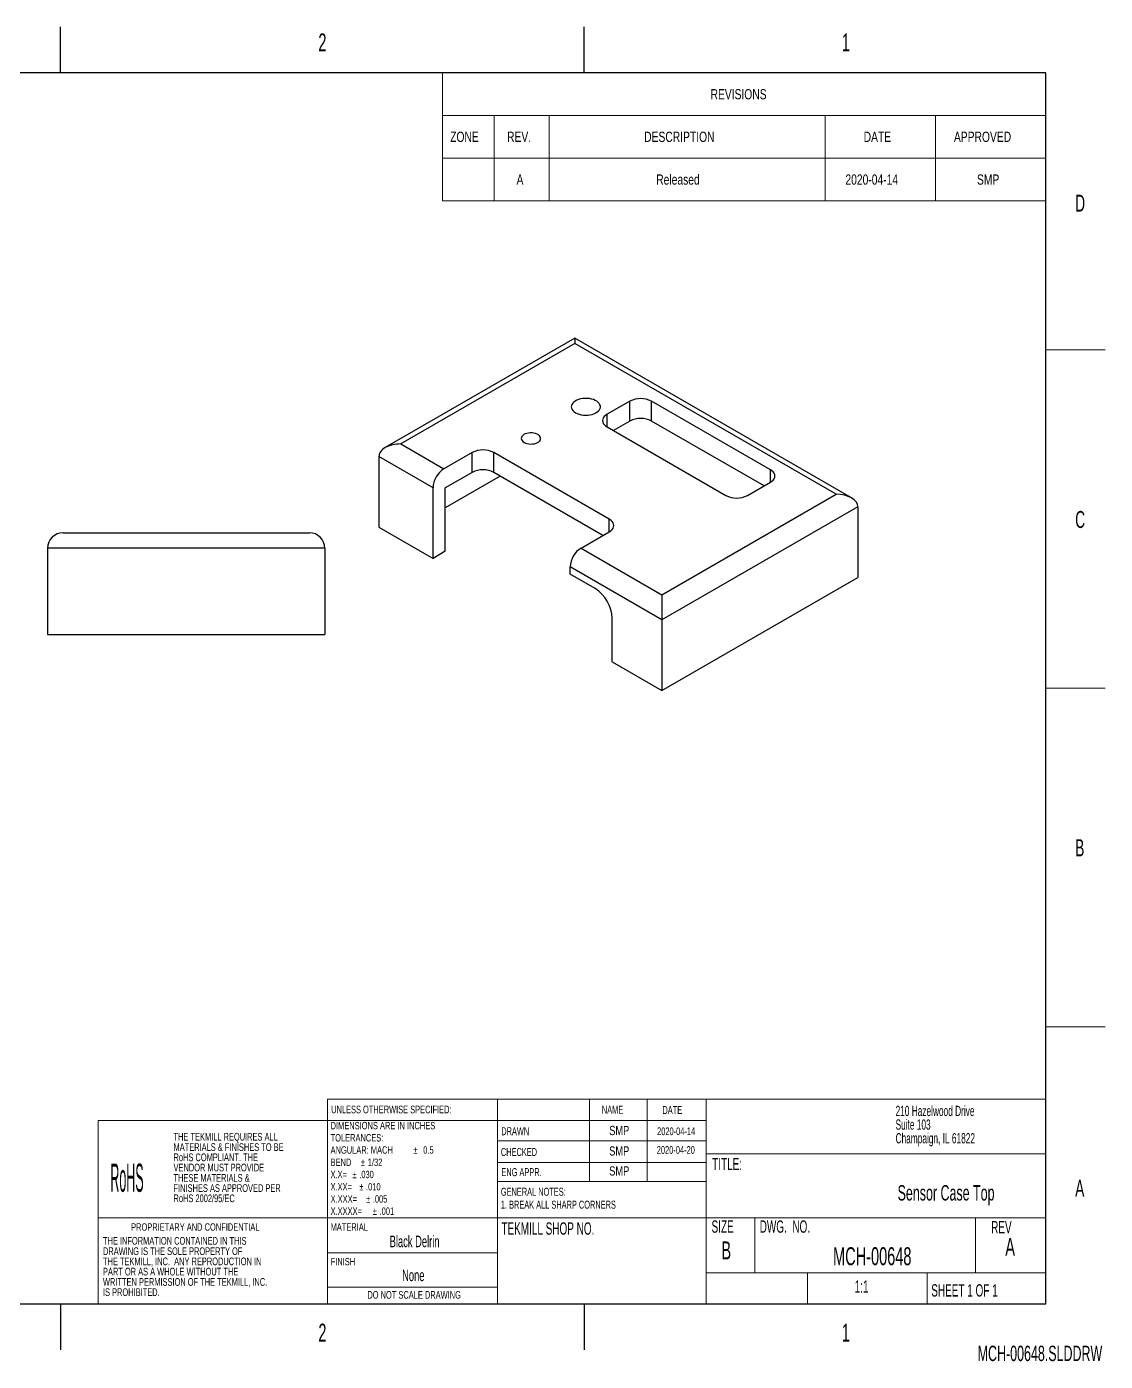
# Model space of a CAD drawing. Header units: inches. Extents: x 0 to 17, y 0 to 10.9.
# Drawn here: x 8.23 to 16.98, y 0.03 to 10.88 of the extents above; entities that cross this region are included whole.
import ezdxf

# ---------------------------------------------------------------- set-up
doc = ezdxf.new("R2010")
doc.units = ezdxf.units.IN
doc.header["$MEASUREMENT"] = 0
doc.layers.add('FORMAT', color=7, linetype='Continuous')
doc.styles.add('SLDTEXTSTYLE0', font='TXT', dxfattribs={"width": 0.605})
doc.styles.add('SLDTEXTSTYLE1', font='TXT', dxfattribs={"width": 0.75})
doc.styles.add('SLDTEXTSTYLE2', font='TXT', dxfattribs={"width": 0.330872})

# ---------------------------------------------------------------- blocks, each defined once
blk = doc.blocks.new('SW_NOTE_0')
at = {"color": 0, "linetype": 'Continuous', "lineweight": 0, "char_height": 0.065, "attachment_point": 1, "style": 'SLDTEXTSTYLE0'}
for s, insert in [('GENERAL NOTES:', (0, 0.084)), ('1. BREAK ALL SHARP CORNERS', (0, -0.021))]:
    blk.add_mtext(s, dxfattribs=dict(at, insert=insert))
blk = doc.blocks.new('SW_NOTE_0_1')
at = {"color": 0, "linetype": 'Continuous', "lineweight": 0, "char_height": 0.06, "attachment_point": 1, "style": 'SLDTEXTSTYLE0'}
for s, insert in [('DIMENSIONS ARE IN INCHES', (0, 0.077)), ('TOLERANCES:', (0, -0.022)), ('ANGULAR: MACH', (0, -0.121)), ('%%p', (0.674, -0.121)), ('0.5', (0.752, -0.121)), ('X.X=', (0, -0.32)), ('BEND', (0, -0.221)), ('.030', (0.233, -0.32)), ('%%p', (0.246, -0.221)), ('1/32', (0.302, -0.221)), ('X.XX=', (0, -0.42)), ('%%p', (0.178, -0.32)), ('%%p', (0.233, -0.42)), ('.010', (0.288, -0.42)), ('X.XXX=', (0, -0.519)), ('%%p', (0.288, -0.519)), ('.005', (0.343, -0.519)), ('X.XXXX=', (0, -0.618)), ('%%p', (0.343, -0.618)), ('.001', (0.398, -0.618))]:
    blk.add_mtext(s, dxfattribs=dict(at, insert=insert))
blk = doc.blocks.new('SW_NOTE_0_2')
at = {"color": 0, "linetype": 'Continuous', "lineweight": 0, "char_height": 0.0625, "attachment_point": 1, "style": 'SLDTEXTSTYLE0'}
for s, insert in [('THE INFORMATION CONTAINED IN THIS', (0, 0.081)), ('THE TEKMILL, INC.  ANY REPRODUCTION IN', (0, -0.086)), ('DRAWING IS THE SOLE PROPERTY OF', (0, -0.003)), ('PART OR AS A WHOLE WITHOUT THE', (0, -0.169)), ('WRITTEN PERMISSION OF THE TEKMILL, INC.', (0, -0.253)), ('IS PROHIBITED.', (0, -0.336))]:
    blk.add_mtext(s, dxfattribs=dict(at, insert=insert))
blk = doc.blocks.new('SW_NOTE_0_3')
at = {"color": 0, "linetype": 'Continuous', "lineweight": 0, "attachment_point": 1, "style": 'SLDTEXTSTYLE0'}
for s, insert, char_height in [('210 Hazelwood Drive', (0, 0.107), 0.08333), ('Suite 103', (0, -0.004), 0.0833), ('Champaign, IL 61822', (0, -0.115), 0.08333)]:
    blk.add_mtext(s, dxfattribs=dict(at, insert=insert, char_height=char_height))
blk = doc.blocks.new('SW_NOTE_0_4')
at = {"layer": 'FORMAT', "color": 0, "char_height": 0.0625, "attachment_point": 1, "style": 'SLDTEXTSTYLE0'}
for s, insert in [('THE TEKMILL REQUIRES ALL', (0, 0.081)), ('MATERIALS & FINISHES TO BE', (0, -0.003)), ('RoHS COMPLIANT. THE', (0, -0.086)), ('VENDOR MUST PROVIDE', (0, -0.169)), ('THESE MATERIALS &', (0, -0.253)), ('FINISHES AS APPROVED PER', (0, -0.336)), ('RoHS 2002/95/EC', (0, -0.419))]:
    blk.add_mtext(s, dxfattribs=dict(at, insert=insert))
blk = doc.blocks.new('SW_TABLEANNOTATION_0')
at = {"color": 0, "linetype": 'Continuous', "lineweight": 18}
for p, q in [((0, 0), (0, -0.347)), ((0, 0), (0.419, 0)), ((0.419, 0), (0.867, 0)), ((0.867, 0), (3.107, 0)), ((3.107, 0), (4.004, 0)), ((4.004, 0), (4.9, 0)), ((4.9, 0), (4.9, -0.347)), ((0, -0.347), (0, -0.693)), ((0, -0.347), (0.419, -0.347)), ((0.419, -0.347), (0.419, -0.693)), ((0.419, -0.347), (0.867, -0.347)), ((0.867, -0.347), (0.867, -0.693)), ((0.867, -0.347), (3.107, -0.347)), ((3.107, -0.347), (3.107, -0.693)), ((3.107, -0.347), (4.004, -0.347)), ((4.004, -0.347), (4.004, -0.693)), ((4.004, -0.347), (4.9, -0.347)), ((4.9, -0.347), (4.9, -0.693)), ((0, -0.693), (0.419, -0.693)), ((0, -0.693), (0, -1.04)), ((0.419, -0.693), (0.867, -0.693)), ((0.419, -0.693), (0.419, -1.04)), ((0.867, -0.693), (3.107, -0.693)), ((0.867, -0.693), (0.867, -1.04)), ((3.107, -0.693), (4.004, -0.693)), ((3.107, -0.693), (3.107, -1.04)), ((4.004, -0.693), (4.9, -0.693)), ((4.004, -0.693), (4.004, -1.04)), ((4.9, -0.693), (4.9, -1.04)), ((0, -1.04), (0.419, -1.04)), ((0.419, -1.04), (0.867, -1.04)), ((0.867, -1.04), (3.107, -1.04)), ((3.107, -1.04), (4.004, -1.04)), ((4.004, -1.04), (4.9, -1.04))]:
    blk.add_line(p, q, dxfattribs=at)
at = {"color": 0, "linetype": 'Continuous', "lineweight": 18, "attachment_point": 1, "style": 'SLDTEXTSTYLE1'}
for s, insert, char_height in [('REVISIONS', (2.177, -0.132), 0.0833), ('ZONE', (0.063, -0.478), 0.0833), ('REV.', (0.525, -0.478), 0.0833), ('DESCRIPTION', (1.638, -0.478), 0.08333), ('DATE', (3.42, -0.478), 0.0833), ('APPROVED', (4.153, -0.478), 0.0833), ('A', (0.602, -0.825), 0.0833), ('Released', (1.736, -0.825), 0.0833), ('2020-04-14', (3.272, -0.825), 0.0833), ('SMP', (4.34, -0.825), 0.0833)]:
    blk.add_mtext(s, dxfattribs=dict(at, insert=insert, char_height=char_height))

msp = doc.modelspace()

# ---------------------------------------------------------------- linework, layer by layer
at = {"color": 7, "linetype": 'Continuous'}
for p, q in [((8.5, 10.5), (8.5, 10.875)), ((12.75, 10.5), (12.75, 10.875)), ((16.5, 10.5), (0.5, 10.5)), ((16.5, 0.5), (16.5, 10.5)), ((0.5, 0.5), (16.5, 0.5)), ((8.5, 0.5), (8.5, 0.125)), ((12.75, 0.5), (12.75, 0.125))]:
    msp.add_line(p, q, dxfattribs=at)
at = {"color": 7, "linetype": 'Continuous', "lineweight": 25}
for p, q in [((12.6755, 8.3439), (11.1363, 7.4553)), ((12.6755, 8.3016), (11.2613, 7.4852)), ((14.9218, 7.0471), (12.6755, 8.3439)), ((12.6755, 8.3439), (12.6755, 8.3016)), ((14.7968, 7.077), (12.6755, 8.3016)), ((13.1216, 7.8327), (12.9365, 7.7259)), ((13.1216, 7.6714), (13.1216, 7.8327)), ((14.263, 7.2759), (13.2984, 7.8327)), ((13.2984, 7.6714), (13.2984, 7.8327)), ((12.9365, 7.6238), (13.9011, 7.067)), ((13.1216, 7.6714), (12.9878, 7.5942)), ((14.2117, 7.1442), (13.2984, 7.6714)), ((11.2613, 7.4852), (11.6121, 7.2827)), ((11.5237, 7.1296), (11.0845, 7.3831)), ((11.0845, 7.3831), (11.0845, 6.8095)), ((11.841, 7.4149), (11.6121, 7.2827)), ((11.841, 7.2536), (11.841, 7.4149)), ((12.9546, 6.8741), (12.0178, 7.4149)), ((12.0178, 7.2536), (12.0178, 7.4149)), ((11.841, 7.2536), (11.6232, 7.1278)), ((12.0687, 7.2242), (11.6232, 6.967)), ((12.9033, 6.7424), (12.0178, 7.2536)), ((14.0779, 7.067), (14.263, 7.1738)), ((11.5237, 6.556), (11.5237, 7.1296)), ((11.6232, 6.6135), (11.6232, 7.1278)), ((13.3826, 6.2606), (14.7968, 7.077)), ((14.9736, 6.9749), (13.3826, 6.0565)), ((14.9736, 6.9749), (14.9736, 6.4013)), ((8.5197, 6.7637), (10.5197, 6.7637)), ((11.0845, 6.8095), (11.5237, 6.556)), ((12.7256, 6.6399), (12.9546, 6.772)), ((8.3947, 6.6387), (8.3947, 5.9362)), ((10.6447, 6.6387), (8.3947, 6.6387)), ((10.6447, 6.6387), (10.6447, 5.9362)), ((12.7256, 6.6399), (13.3826, 6.2606)), ((11.6232, 6.6135), (11.5237, 6.556)), ((13.3826, 6.0565), (12.6372, 6.4868)), ((12.6372, 6.4275), (12.6372, 6.4868)), ((12.8391, 6.311), (12.6372, 6.4275)), ((13.3826, 5.4829), (14.9736, 6.4013)), ((13.3826, 6.2606), (13.3826, 6.0565)), ((12.9783, 5.7163), (12.9783, 6.0699)), ((13.3826, 6.0565), (13.3826, 5.4829)), ((8.3947, 5.9362), (10.6447, 5.9362)), ((12.9783, 5.7163), (13.3826, 5.4829))]:
    msp.add_line(p, q, dxfattribs=at)
at = {"color": 7, "linetype": 'Continuous', "lineweight": 18}
for p, q in [((16.9818, 8.25), (16.5, 8.25)), ((16.9818, 5.5), (16.5, 5.5)), ((16.9818, 2.75), (16.5, 2.75)), ((16.5, 2.4643), (16.5, 0.5)), ((10.6683, 0.5), (10.6683, 2.1636)), ((10.6683, 2.1636), (16.5, 2.1636)), ((12.0465, 2.1636), (12.0465, 0.5)), ((12.7937, 2.1636), (12.7937, 1.493)), ((13.2622, 2.1636), (13.2622, 1.493)), ((13.7425, 2.1636), (13.7425, 0.5)), ((8.8058, 1.1973), (8.8058, 1.9891)), ((8.8058, 1.9891), (10.6683, 1.9891)), ((12.0465, 1.9891), (10.6683, 1.9891)), ((12.0465, 1.9891), (13.7425, 1.9891)), ((13.7425, 1.8233), (12.0465, 1.8233)), ((13.7425, 1.6477), (12.0465, 1.6477)), ((13.7425, 1.7189), (16.5, 1.7189)), ((13.7426, 1.493), (12.0465, 1.493)), ((8.8058, 0.5), (8.8058, 1.1973)), ((10.6683, 1.1973), (8.8058, 1.1973)), ((10.6683, 1.1973), (12.0497, 1.1973)), ((12.0497, 1.1973), (13.7425, 1.1973)), ((13.7425, 1.1973), (16.5, 1.1973)), ((14.1368, 1.1973), (14.1368, 0.752)), ((15.9281, 1.1973), (15.9281, 0.752)), ((10.6683, 0.9131), (12.0465, 0.9131)), ((13.7425, 0.752), (16.5, 0.752)), ((14.5644, 0.752), (14.5644, 0.5)), ((15.5363, 0.752), (15.5363, 0.5)), ((10.6683, 0.6345), (12.0465, 0.6345)), ((16.5, 0.5), (7.0539, 0.5))]:
    msp.add_line(p, q, dxfattribs=at)
at = {"color": 8, "linetype": 'Continuous', "lineweight": 25}
for p, q in [((12.9365, 7.6238), (12.9365, 7.7259)), ((14.263, 7.1738), (14.263, 7.2759)), ((12.9546, 6.772), (12.9546, 6.8741))]:
    msp.add_line(p, q, dxfattribs=at)
at = {"color": 7, "linetype": 'Continuous', "lineweight": 25, "flags": 128}
for points in [[(12.6811, 7.7391), (12.6948, 7.7323), (12.7102, 7.7268), (12.7268, 7.7227), (12.7443, 7.7202), (12.7623, 7.7192), (12.7804, 7.7198), (12.7981, 7.7219), (12.815, 7.7257), (12.8307, 7.7308), (12.8449, 7.7373), (12.8571, 7.745), (12.8673, 7.7536), (12.875, 7.7631), (12.8801, 7.7731), (12.8825, 7.7834), (12.8822, 7.7939), (12.8791, 7.8041), (12.8733, 7.814), (12.8649, 7.8233), (12.8543, 7.8317), (12.8415, 7.8391), (12.8269, 7.8453), (12.8108, 7.8501), (12.7937, 7.8534), (12.7759, 7.8552), (12.7578, 7.8554), (12.7399, 7.854), (12.7225, 7.8511), (12.7062, 7.8466), (12.6912, 7.8408), (12.6779, 7.8337), (12.6667, 7.8255), (12.6578, 7.8164), (12.6513, 7.8067), (12.6475, 7.7965), (12.6465, 7.786), (12.6482, 7.7756), (12.6527, 7.7655), (12.6598, 7.7559), (12.6693, 7.747), (12.6811, 7.7391)], [(12.9365, 7.7259), (12.9238, 7.7173), (12.9135, 7.7076), (12.906, 7.6971), (12.9014, 7.6861), (12.8999, 7.6748), (12.9014, 7.6635), (12.906, 7.6525), (12.9135, 7.6421), (12.9238, 7.6324), (12.9365, 7.6238)], [(12.2635, 7.4981), (12.275, 7.4926), (12.2882, 7.4884), (12.3024, 7.4858), (12.3173, 7.4848), (12.3322, 7.4854), (12.3467, 7.4876), (12.3602, 7.4914), (12.3721, 7.4966), (12.3822, 7.503), (12.39, 7.5103), (12.3952, 7.5184), (12.3977, 7.527), (12.3974, 7.5356), (12.3942, 7.544), (12.3883, 7.552), (12.3799, 7.5591), (12.3693, 7.5653), (12.3569, 7.5701), (12.3431, 7.5735), (12.3285, 7.5753), (12.3136, 7.5755), (12.2988, 7.5741), (12.2848, 7.5711), (12.272, 7.5666), (12.2609, 7.5608), (12.2519, 7.5539), (12.2454, 7.5461), (12.2415, 7.5377), (12.2405, 7.5291), (12.2422, 7.5205), (12.2468, 7.5123), (12.254, 7.5047), (12.2635, 7.4981)], [(14.263, 7.1738), (14.2758, 7.1824), (14.286, 7.1921), (14.2935, 7.2025), (14.2981, 7.2136), (14.2996, 7.2248), (14.2981, 7.2361), (14.2935, 7.2471), (14.286, 7.2576), (14.2758, 7.2673), (14.263, 7.2759)], [(12.9546, 6.772), (12.9673, 6.7807), (12.9776, 6.7903), (12.9851, 6.8008), (12.9897, 6.8118), (12.9912, 6.8231), (12.9897, 6.8344), (12.9851, 6.8454), (12.9776, 6.8558), (12.9673, 6.8655), (12.9546, 6.8741)]]:
    msp.add_lwpolyline(points, dxfattribs=at)
at = {"color": 7, "linetype": 'Continuous', "lineweight": 25}
for centre, radius, start, end in [((13.21, 7.6637), 0.1907, 62.39104, 117.60896), ((13.21, 7.5024), 0.1907, 62.39104, 117.60896), ((11.9294, 7.2459), 0.1907, 62.39104, 117.60896), ((11.7142, 7.1217), 0.1907, 122.38686, 177.61314), ((11.9294, 7.0846), 0.1907, 62.39104, 117.60896), ((13.9895, 7.236), 0.1907, 242.39104, 297.60896), ((8.5197, 6.6387), 0.125, 90, 180), ((10.5197, 6.6387), 0.125, 0, 90), ((12.8278, 6.4788), 0.1907, 122.38686, 177.61314), ((12.6769, 6.0567), 0.3017, 2.52009, 57.47991)]:
    msp.add_arc(centre, radius, start, end, dxfattribs=at)
for centre, start_param, end_param in [((11.2613, 7.3831), 1.5707963, 3.1415927), ((14.7968, 6.9749), 0, 1.5707963)]:
    msp.add_ellipse(centre, major_axis=(0.1768, 0), ratio=0.5773815, start_param=start_param, end_param=end_param, dxfattribs=at)

# ---------------------------------------------------------------- block references
at = {"color": 7, "linetype": 'Continuous', "lineweight": 18}
msp.add_blockref('SW_TABLEANNOTATION_0', (11.6001, 10.5), dxfattribs=at)
at = {"color": 7, "linetype": 'Continuous', "lineweight": 0}
for name, p in [('SW_NOTE_0_3', (15.2792, 2.0017)), ('SW_NOTE_0_1', (10.6921, 1.9007)), ('SW_NOTE_0', (12.0745, 1.3589)), ('SW_NOTE_0_2', (8.8442, 0.9619))]:
    msp.add_blockref(name, p, dxfattribs=at)
at = {"layer": 'FORMAT'}
msp.add_blockref('SW_NOTE_0_4', (9.417, 1.8074), dxfattribs=at)

# ---------------------------------------------------------------- texts
at = {"color": 7, "linetype": 'Continuous', "lineweight": 0}
for s, insert, char_height, attachment_point, style in [('2', (10.6257, 10.8203), 0.1458, 2, 'SLDTEXTSTYLE0'), ('1', (14.8757, 10.8203), 0.1458, 2, 'SLDTEXTSTYLE0'), ('D', (16.7375, 9.5103), 0.1378, 1, 'SLDTEXTSTYLE0'), ('C', (16.7375, 6.9406), 0.1378, 1, 'SLDTEXTSTYLE0'), ('B', (16.7375, 4.2735), 0.1378, 1, 'SLDTEXTSTYLE0'), ('UNLESS OTHERWISE SPECIFIED:', (10.6969, 2.1099), 0.0625, 1, 'SLDTEXTSTYLE0'), ('NAME', (12.8946, 2.1088), 0.065, 1, 'SLDTEXTSTYLE0'), ('DATE', (13.3864, 2.1071), 0.065, 1, 'SLDTEXTSTYLE0'), ('DRAWN', (12.0779, 1.9347), 0.065, 1, 'SLDTEXTSTYLE0'), ('SMP', (13.0356, 1.9456), 0.075, 2, 'SLDTEXTSTYLE1'), ('2020-04-14', (13.4975, 1.9326), 0.0625, 2, 'SLDTEXTSTYLE0'), ('CHECKED', (12.0748, 1.766), 0.065, 1, 'SLDTEXTSTYLE0'), ('SMP', (13.0356, 1.7792), 0.075, 2, 'SLDTEXTSTYLE1'), ('2020-04-20', (13.495, 1.781), 0.0625, 2, 'SLDTEXTSTYLE0'), ('RoHS', (8.904, 1.6389), 0.22917, 1, 'SLDTEXTSTYLE2'), ('TITLE:', (13.7902, 1.6858), 0.1, 1, 'SLDTEXTSTYLE0'), ('ENG APPR.', (12.0787, 1.602), 0.065, 1, 'SLDTEXTSTYLE0'), ('SMP', (13.0356, 1.6171), 0.075, 2, 'SLDTEXTSTYLE1'), ('Sensor Case Top', (16.0826, 1.464), 0.125, 3, 'SLDTEXTSTYLE0'), ('A', (16.7375, 1.5073), 0.1378, 1, 'SLDTEXTSTYLE0'), ('PROPRIETARY AND CONFIDENTIAL', (9.0727, 1.1538), 0.06, 1, 'SLDTEXTSTYLE0'), ('MATERIAL', (10.6921, 1.1538), 0.06, 1, 'SLDTEXTSTYLE0'), ('TEKMILL SHOP NO.', (12.0787, 1.1615), 0.1, 1, 'SLDTEXTSTYLE0'), ('SIZE', (13.7852, 1.1775), 0.1, 1, 'SLDTEXTSTYLE0'), ('DWG.  NO.', (14.1761, 1.1775), 0.1, 1, 'SLDTEXTSTYLE0'), ('REV', (16.0551, 1.1723), 0.1, 1, 'SLDTEXTSTYLE0'), ('Black Delrin', (11.3743, 1.0537), 0.09375, 2, 'SLDTEXTSTYLE0'), ('B', (13.8653, 1.0066), 0.1458, 1, 'SLDTEXTSTYLE0'), ('A', (16.2095, 1.0359), 0.1458, 2, 'SLDTEXTSTYLE0'), ('FINISH', (10.6929, 0.8729), 0.06, 1, 'SLDTEXTSTYLE0'), ('MCH-00648', (15.0899, 0.9596), 0.14583, 2, 'SLDTEXTSTYLE0'), ('None', (11.3637, 0.7781), 0.09375, 2, 'SLDTEXTSTYLE0'), ('1:1', (14.9473, 0.6902), 0.1, 1, 'SLDTEXTSTYLE0'), ('SHEET 1 OF 1', (15.5689, 0.6592), 0.1, 1, 'SLDTEXTSTYLE0'), ('DO NOT SCALE DRAWING', (11.3705, 0.604), 0.0625, 2, 'SLDTEXTSTYLE0'), ('2', (10.6257, 0.3389), 0.1458, 2, 'SLDTEXTSTYLE0'), ('1', (14.8757, 0.3389), 0.1458, 2, 'SLDTEXTSTYLE0'), ('MCH-00648.SLDDRW', (16.9572, 0.1597), 0.125, 3, 'SLDTEXTSTYLE0')]:
    msp.add_mtext(s, dxfattribs=dict(at, insert=insert, char_height=char_height, attachment_point=attachment_point, style=style))

doc.saveas('drawing.dxf')
